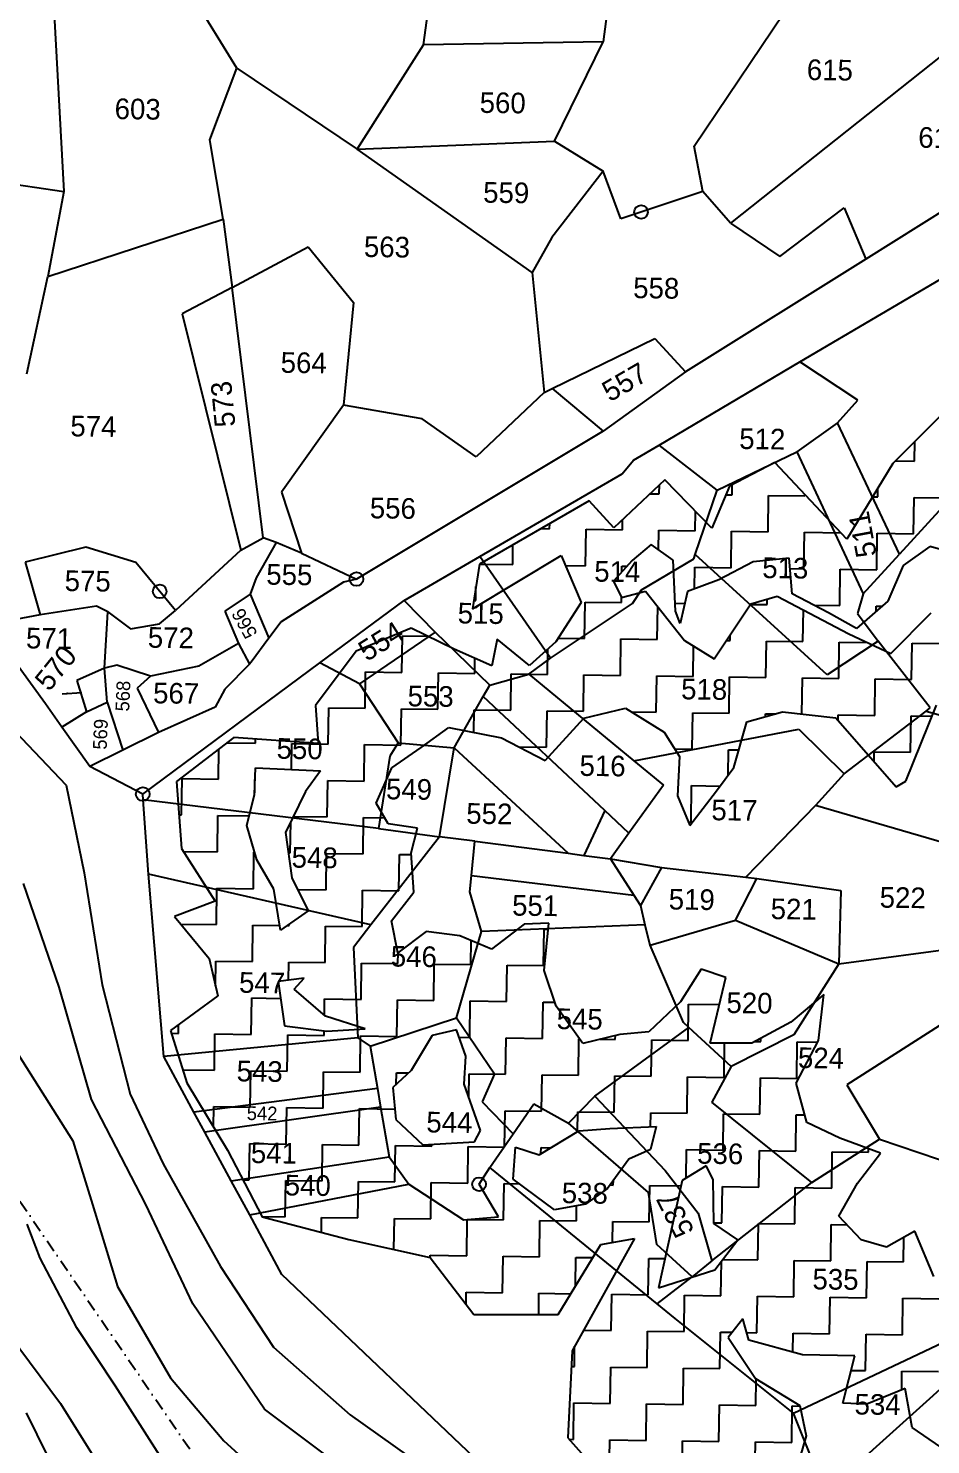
# Model space of a CAD drawing. Header units: metres. Extents: x 303639 to 307187, y 1938623 to 1940837.
# Drawn here: x 304904 to 305284, y 1938929 to 1939524 of the extents above; entities that cross this region are included whole.
import ezdxf

# ---------------------------------------------------------------- set-up
doc = ezdxf.new("R2010")
doc.units = ezdxf.units.M
doc.linetypes.add('DASHDOT', pattern=[1, 0.5, -0.25, 0, -0.25])
for name, color, linetype in [('LINE_WATER', 4, 'Continuous'), ('OFF', 1, 'Continuous'), ('POLY_HATCH', 12, 'Continuous'), ('POLY_PARCEL', 6, 'Continuous'), ('POLY_ROAD', 30, 'Continuous'), ('POLY_WATER', 4, 'Continuous'), ('TEXT_PARCEL', 7, 'Continuous'), ('V_BOUND_STREAM_LINE', 7, 'DASHDOT')]:
    doc.layers.add(name, color=color, linetype=linetype)
doc.styles.add('TEXT_MAP', font='')
doc.styles.get('TEXT_MAP').set_extended_font_data('Kruti Dev 050')
doc.dimstyles.get("Standard").update_dxf_attribs({"dimtxt": 0.18, "dimasz": 0.18, "dimexe": 0.18, "dimexo": 0.0625, "dimgap": 0.09, "dimtad": 0, "dimtih": 1, "dimtoh": 1, "dimdec": 4, "dimzin": 0, "dimdsep": 46, "dimtxsty": 'Standard', "dimcen": 0.09, "dimadec": 0, "dimazin": 0, "dimtfac": 1, "dimtdec": 4, "dimtofl": 0, "dimtmove": 0, "dimatfit": 3, "dimfxl": 1, "dimtolj": 1, "dimtzin": 0, "dimarcsym": 0})

msp = doc.modelspace()

# ---------------------------------------------------------------- linework, layer by layer
for centre in [(305161.96, 1939446.5), (304959.69, 1939287.09), (305042.34, 1939292.27), (304952.57, 1939201.92), (305093.91, 1939037.96)]:
    msp.add_circle(centre, 2.87)
at = {"layer": 'LINE_WATER'}
for p, q in [((304880.25, 1939247.7), (304920.4, 1939205.66)), ((304920.4, 1939205.66), (304927.88, 1939168.79)), ((304927.88, 1939168.79), (304935.48, 1939121.72)), ((304917.45, 1939120.78), (304902.47, 1939164.3)), ((304931.08, 1939073.62), (304917.45, 1939120.78)), ((304935.48, 1939121.72), (304947.28, 1939075.89)), ((304898.64, 1939094.99), (304923.14, 1939056.24)), ((304947.28, 1939075.89), (304961.15, 1939046.52)), ((304953.91, 1939029.47), (304931.08, 1939073.62)), ((304923.14, 1939056.24), (304931.46, 1939029.44)), ((304961.15, 1939046.52), (304985.31, 1939003.4)), ((304931.46, 1939029.44), (304941.99, 1938995.04)), ((304973.63, 1938987.72), (304953.91, 1939029.47)), ((304909.46, 1939006.96), (304903.99, 1939021.14)), ((304924.92, 1938977.67), (304909.46, 1939006.96)), ((304985.31, 1939003.4), (305007.5, 1938969.47)), ((304941.99, 1938995.04), (304964.27, 1938956.64)), ((305003.8, 1938943.47), (304973.63, 1938987.72)), ((304896.46, 1938974.89), (304917.94, 1938945.82)), ((304941.09, 1938953.14), (304924.92, 1938977.67)), ((305007.5, 1938969.47), (305039.73, 1938941.15)), ((304964.27, 1938956.64), (304986.63, 1938930.12)), ((304959.59, 1938924.13), (304941.09, 1938953.14)), ((304917.94, 1938945.82), (304941.28, 1938908.57)), ((304920.38, 1938908), (304903.67, 1938941.95)), ((305046.71, 1938911.34), (305003.8, 1938943.47)), ((305039.73, 1938941.15), (305100.04, 1938898.31)), ((304986.63, 1938930.12), (305018.38, 1938901.56))]:
    msp.add_line(p, q, dxfattribs=at)
at = {"layer": 'OFF'}
msp.add_line((304952.57, 1939201.92), (304930.29, 1939213.48), dxfattribs=at)
at = {"layer": 'POLY_HATCH'}
for p, q in [((305291.84, 1939364.94), (305267.79, 1939340.85)), ((305218.15, 1939341.18), (305199.08, 1939331.34)), ((305248.41, 1939308.99), (305218.15, 1939341.18)), ((305267.79, 1939340.85), (305248.41, 1939308.99)), ((305171.91, 1939333.93), (305150.49, 1939313.84)), ((305191.66, 1939313.64), (305171.91, 1939333.93)), ((305199.08, 1939331.34), (305191.66, 1939313.64)), ((305140.17, 1939325.19), (305094.02, 1939298.47)), ((305150.49, 1939313.84), (305140.17, 1939325.19)), ((305091.18, 1939279.78), (305128.45, 1939302.21)), ((305128.45, 1939302.21), (305136.81, 1939282.45)), ((305166.17, 1939306.72), (305158.29, 1939300.04)), ((305175.52, 1939300.14), (305166.17, 1939306.72)), ((305283.27, 1939305.92), (305272.06, 1939297.96)), ((305293.01, 1939303.3), (305283.27, 1939305.92)), ((305094.02, 1939298.47), (305091.18, 1939279.78)), ((305158.29, 1939300.04), (305150.39, 1939291.38)), ((305176.38, 1939278.78), (305175.52, 1939300.14)), ((305209.14, 1939299.5), (305194.62, 1939291.93)), ((305224.24, 1939301.11), (305209.14, 1939299.5)), ((305225.52, 1939286.04), (305224.24, 1939301.11)), ((305272.06, 1939297.96), (305265.73, 1939282.99)), ((305150.39, 1939291.38), (305153.77, 1939284.55)), ((305194.62, 1939291.93), (305181.47, 1939286.98)), ((305153.77, 1939284.55), (305163.91, 1939287.23)), ((305163.91, 1939287.23), (305180.19, 1939266.48)), ((305181.47, 1939286.98), (305178.47, 1939273.62)), ((305208.06, 1939281.81), (305219.21, 1939285.13)), ((305219.21, 1939285.13), (305249.3, 1939269.32)), ((305240.81, 1939278.05), (305225.52, 1939286.04)), ((305136.81, 1939282.45), (305126.1, 1939265.89)), ((305178.47, 1939273.62), (305176.38, 1939278.78)), ((305192.67, 1939258.69), (305208.06, 1939281.81)), ((305252.48, 1939271.43), (305240.81, 1939278.05)), ((305265.73, 1939282.99), (305252.48, 1939271.43)), ((305266.91, 1939260.97), (305283.88, 1939278.11)), ((305065.33, 1939271.69), (305042.21, 1939261.92)), ((305083.41, 1939262.81), (305065.33, 1939271.69)), ((305101.48, 1939266.97), (305099.3, 1939255.8)), ((305115.12, 1939255.94), (305101.48, 1939266.97)), ((305126.1, 1939265.89), (305115.12, 1939255.94)), ((305180.19, 1939266.48), (305192.67, 1939258.69)), ((305249.3, 1939269.32), (305266.91, 1939260.97)), ((305042.21, 1939261.92), (305025.17, 1939239.2)), ((305099.3, 1939255.8), (305083.41, 1939262.81)), ((305025.17, 1939239.2), (305026.23, 1939223.21)), ((305137.89, 1939233.81), (305155.42, 1939237.96)), ((305155.42, 1939237.96), (305171.63, 1939227.94)), ((305206.39, 1939232.22), (305221.41, 1939236.41)), ((305221.41, 1939236.41), (305243.89, 1939233.96)), ((305273.31, 1939207.31), (305286.08, 1939239.28)), ((305121.67, 1939216.07), (305137.89, 1939233.81)), ((305200.97, 1939213.09), (305206.39, 1939232.22)), ((305243.89, 1939233.96), (305269.13, 1939204.98)), ((304990.79, 1939225.73), (304966.81, 1939207.15)), ((305026.23, 1939223.21), (304990.79, 1939225.73)), ((305069.57, 1939221.45), (305081.13, 1939229.95)), ((305081.13, 1939229.95), (305103.32, 1939225.5)), ((305103.32, 1939225.5), (305121.67, 1939216.07)), ((305171.63, 1939227.94), (305178.15, 1939217.67)), ((305057.25, 1939212.95), (305069.57, 1939221.45)), ((304999.59, 1939201.8), (304999.91, 1939212.88)), ((304999.91, 1939212.88), (305027.22, 1939211.67)), ((305050.63, 1939198.1), (305057.25, 1939212.95)), ((305178.15, 1939217.67), (305177.29, 1939201.23)), ((305193.67, 1939203.27), (305200.97, 1939213.09)), ((304966.81, 1939207.15), (304968.81, 1939179.03)), ((305027.22, 1939211.67), (305020.97, 1939202.99)), ((305269.13, 1939204.98), (305273.31, 1939207.31)), ((304996.26, 1939188.77), (304999.59, 1939201.8)), ((305020.97, 1939202.99), (305012.62, 1939185.73)), ((305177.29, 1939201.23), (305182.53, 1939188.73)), ((305182.53, 1939188.73), (305193.67, 1939203.27)), ((305055.67, 1939189.36), (305050.63, 1939198.1)), ((305000.53, 1939174.32), (304996.26, 1939188.77)), ((305068.09, 1939187.56), (305055.67, 1939189.36)), ((305012.62, 1939185.73), (305015.17, 1939166.67)), ((305065.3, 1939177.17), (305068.09, 1939187.56)), ((304968.81, 1939179.03), (304983.03, 1939156.98)), ((305066.46, 1939160.71), (305065.3, 1939177.17)), ((305007.65, 1939161.97), (305000.53, 1939174.32)), ((305015.17, 1939166.67), (305022.1, 1939152.84)), ((305010.39, 1939144.73), (305007.65, 1939161.97)), ((305057.11, 1939148.66), (305066.46, 1939160.71)), ((304983.03, 1939156.98), (304965.84, 1939150.42)), ((305022.1, 1939152.84), (305010.39, 1939144.73)), ((304965.84, 1939150.42), (304980.48, 1939132.77)), ((305059.82, 1939135.18), (305057.11, 1939148.66)), ((305112.79, 1939147.25), (305099.19, 1939136.77)), ((305123.24, 1939147.73), (305112.79, 1939147.25)), ((305121.32, 1939127.79), (305123.24, 1939147.73)), ((305071.63, 1939144.18), (305059.82, 1939135.18)), ((305085.82, 1939142.35), (305071.63, 1939144.18)), ((305099.19, 1939136.77), (305085.82, 1939142.35)), ((304980.48, 1939132.77), (304984.13, 1939117.12)), ((305020.36, 1939124.62), (305009.41, 1939123.12)), ((305009.41, 1939123.12), (305012.13, 1939104.55)), ((305016.16, 1939119.88), (305020.36, 1939124.62)), ((305126.27, 1939112.78), (305121.32, 1939127.79)), ((305187.22, 1939128.38), (305178.6, 1939114.56)), ((305197.6, 1939124.85), (305187.22, 1939128.38)), ((305191.06, 1939097.19), (305197.6, 1939124.85)), ((304984.13, 1939117.12), (304964.25, 1939102.52)), ((305029.42, 1939108.61), (305016.16, 1939119.88)), ((305238.75, 1939117.74), (305224.88, 1939106.01)), ((305236.59, 1939098.31), (305238.75, 1939117.74)), ((305137.49, 1939097.18), (305126.27, 1939112.78)), ((305178.6, 1939114.56), (305165.22, 1939102.07)), ((305046.07, 1939103.25), (305029.42, 1939108.61)), ((305224.88, 1939106.01), (305208.54, 1939097.32)), ((304964.25, 1939102.52), (304971.11, 1939080.57)), ((305012.13, 1939104.55), (305029.99, 1939102.31)), ((305029.99, 1939102.31), (305046.07, 1939103.25)), ((305074.22, 1939100.52), (305065.4, 1939085.75)), ((305084.35, 1939102.86), (305074.22, 1939100.52)), ((305088.34, 1939091.72), (305084.35, 1939102.86)), ((305153.01, 1939100.85), (305137.49, 1939097.18)), ((305165.22, 1939102.07), (305153.01, 1939100.85)), ((305208.54, 1939097.32), (305191.06, 1939097.19)), ((305227.16, 1939080.48), (305236.59, 1939098.31)), ((305087.68, 1939079.98), (305088.34, 1939091.72)), ((305065.4, 1939085.75), (305057.68, 1939078.58)), ((304971.11, 1939080.57), (304988.19, 1939052.24)), ((305057.68, 1939078.58), (305058.98, 1939065.15)), ((305094.53, 1939060.52), (305087.68, 1939079.98)), ((305231.58, 1939063.97), (305227.16, 1939080.48)), ((305058.98, 1939065.15), (305070.26, 1939054.57)), ((305245.45, 1939057.37), (305231.58, 1939063.97)), ((305091.98, 1939055.76), (305094.53, 1939060.52)), ((305119.09, 1939050.37), (305135.8, 1939060.4)), ((305135.8, 1939060.4), (305148.9, 1939061.37)), ((305148.9, 1939061.37), (305168.29, 1939062.26)), ((305168.29, 1939062.26), (305166, 1939052.53)), ((304988.19, 1939052.24), (305002.69, 1939024.31)), ((305070.26, 1939054.57), (305091.98, 1939055.76)), ((305108.18, 1939040.1), (305109.2, 1939053.49)), ((305109.2, 1939053.49), (305119.09, 1939050.37)), ((305166, 1939052.53), (305156.83, 1939048.52)), ((305262.59, 1939050.98), (305245.45, 1939057.37)), ((305156.83, 1939048.52), (305147.88, 1939036.24)), ((305189.27, 1939045.75), (305179.25, 1939039.6)), ((305192.34, 1939039.91), (305189.27, 1939045.75)), ((305252.98, 1939038.43), (305262.59, 1939050.98)), ((305117.53, 1939033.18), (305108.18, 1939040.1)), ((305192.58, 1939021.54), (305192.34, 1939039.91)), ((305147.88, 1939036.24), (305138.68, 1939029.58)), ((305179.25, 1939039.6), (305169.34, 1938994.4)), ((305245.12, 1939024.6), (305252.98, 1939038.43)), ((305125.56, 1939027.28), (305117.53, 1939033.18)), ((305138.68, 1939029.58), (305125.56, 1939027.28)), ((305002.69, 1939024.31), (305039.14, 1939014.81)), ((305254.41, 1939014.55), (305245.12, 1939024.6)), ((305202.59, 1939014.62), (305192.58, 1939021.54)), ((305277.09, 1939018.25), (305265.05, 1939011.51)), ((305285, 1938999.18), (305277.09, 1939018.25)), ((305039.14, 1939014.81), (305073.41, 1939007.17)), ((305127.13, 1938983.28), (305145, 1939012.6)), ((305159.2, 1939015.16), (305132.98, 1938967.96)), ((305145, 1939012.6), (305159.2, 1939015.16)), ((305192.97, 1939002.01), (305202.59, 1939014.62)), ((305265.05, 1939011.51), (305254.41, 1939014.55)), ((305073.41, 1939007.17), (305091.65, 1938983.23)), ((305169.34, 1938994.4), (305192.97, 1939002.01)), ((305091.65, 1938983.23), (305127.13, 1938983.28)), ((305204.68, 1938981.44), (305198.61, 1938973.58)), ((305207.21, 1938972.47), (305204.68, 1938981.44)), ((305198.61, 1938973.58), (305198.61, 1938973.58)), ((305198.61, 1938973.58), (305210.13, 1938956.38)), ((305229.82, 1938966.36), (305207.21, 1938972.47)), ((305132.98, 1938967.96), (305131.19, 1938931.45)), ((305251.84, 1938965.89), (305229.82, 1938966.36)), ((305246.76, 1938945.94), (305251.84, 1938965.89)), ((305210.13, 1938956.38), (305228.69, 1938945.03)), ((305273.02, 1938952.19), (305256.86, 1938945.63)), ((305275.94, 1938935.77), (305273.02, 1938952.19)), ((305228.69, 1938945.03), (305231.33, 1938932.25)), ((305256.86, 1938945.63), (305246.76, 1938945.94)), ((305292.84, 1938924.11), (305275.94, 1938935.77)), ((305131.19, 1938931.45), (305150.56, 1938909.69)), ((305231.33, 1938932.25), (305225.58, 1938912.31))]:
    msp.add_line(p, q, dxfattribs=at)
at = {"layer": 'POLY_HATCH', "linetype": 'Continuous'}
for p, q in [((305276.94, 1939341.87), (305277.05, 1939350.13)), ((305268.91, 1939341.98), (305276.94, 1939341.87)), ((305169.65, 1939328.06), (305169.7, 1939331.86)), ((305200.24, 1939327.64), (305200.3, 1939331.97)), ((305165.71, 1939328.12), (305169.65, 1939328.06)), ((305197.54, 1939327.67), (305200.24, 1939327.64)), ((305215.33, 1939312.13), (305215.54, 1939327.42)), ((305215.54, 1939327.42), (305230.84, 1939327.21)), ((305230.84, 1939327.21), (305230.84, 1939327.68)), ((305259.25, 1939326.81), (305261.43, 1939326.78)), ((305261.43, 1939326.78), (305261.48, 1939330.48)), ((305276.51, 1939311.27), (305276.72, 1939326.57)), ((305276.72, 1939326.57), (305292.02, 1939326.36)), ((305184.73, 1939312.55), (305184.85, 1939320.64)), ((305119.9, 1939313.45), (305123.55, 1939313.4)), ((305123.55, 1939313.4), (305123.58, 1939315.58)), ((305154.14, 1939312.98), (305154.2, 1939317.32)), ((305138.63, 1939297.89), (305138.84, 1939313.19)), ((305138.84, 1939313.19), (305154.14, 1939312.98)), ((305169.32, 1939304.5), (305169.44, 1939312.76)), ((305169.44, 1939312.76), (305184.73, 1939312.55)), ((305199.82, 1939297.04), (305200.03, 1939312.34)), ((305200.03, 1939312.34), (305215.33, 1939312.13)), ((305230.41, 1939296.62), (305230.62, 1939311.91)), ((305230.62, 1939311.91), (305245.86, 1939311.7)), ((305261, 1939296.19), (305261.22, 1939311.49)), ((305261.22, 1939311.49), (305276.51, 1939311.27)), ((305108.04, 1939298.32), (305108.15, 1939306.65)), ((305094.09, 1939298.51), (305108.04, 1939298.32)), ((305130.23, 1939298.01), (305138.63, 1939297.89)), ((305153.89, 1939295.22), (305153.93, 1939297.68)), ((305153.93, 1939297.68), (305156.11, 1939297.65)), ((305184.39, 1939288.08), (305184.52, 1939297.26)), ((305184.52, 1939297.26), (305199.82, 1939297.04)), ((305224.61, 1939296.7), (305230.41, 1939296.62)), ((305245.49, 1939281.11), (305245.71, 1939296.4)), ((305245.71, 1939296.4), (305261, 1939296.19)), ((305092.53, 1939283.24), (305092.61, 1939289.2)), ((305153.71, 1939282.38), (305153.74, 1939284.61)), ((305214.9, 1939281.53), (305214.93, 1939283.86)), ((305091.71, 1939283.25), (305092.53, 1939283.24)), ((305138.2, 1939267.3), (305138.42, 1939282.6)), ((305138.42, 1939282.6), (305153.71, 1939282.38)), ((305168.8, 1939266.88), (305168.99, 1939280.75)), ((305176.25, 1939282.07), (305180.35, 1939282.01)), ((305207.94, 1939281.63), (305214.9, 1939281.53)), ((305229.98, 1939266.02), (305230.17, 1939279.37)), ((305234.66, 1939281.26), (305245.49, 1939281.11)), ((305260.76, 1939278.66), (305260.79, 1939280.89)), ((305260.79, 1939280.89), (305263.28, 1939280.86)), ((305061.51, 1939253.07), (305061.72, 1939268.37)), ((305061.72, 1939268.37), (305072.41, 1939268.22)), ((305127.12, 1939267.46), (305138.2, 1939267.3)), ((305153.29, 1939251.79), (305153.5, 1939267.09)), ((305153.5, 1939267.09), (305168.8, 1939266.88)), ((305197.85, 1939266.47), (305199.39, 1939266.45)), ((305199.39, 1939266.45), (305199.42, 1939268.84)), ((305214.47, 1939250.94), (305214.69, 1939266.24)), ((305214.69, 1939266.24), (305229.98, 1939266.02)), ((305245.07, 1939250.51), (305245.28, 1939265.81)), ((305245.28, 1939265.81), (305257.05, 1939265.65)), ((305122.69, 1939252.22), (305122.84, 1939262.94)), ((305183.88, 1939251.37), (305184.06, 1939264.07)), ((305275.66, 1939250.09), (305275.87, 1939265.38)), ((305275.87, 1939265.38), (305291.17, 1939265.17)), ((305092.1, 1939252.64), (305092.19, 1939258.94)), ((305046, 1939237.99), (305046.21, 1939253.28)), ((305046.21, 1939253.28), (305061.51, 1939253.07)), ((305076.59, 1939237.56), (305076.81, 1939252.86)), ((305076.81, 1939252.86), (305092.1, 1939252.64)), ((305107.19, 1939237.13), (305107.4, 1939252.43)), ((305107.4, 1939252.43), (305122.69, 1939252.22)), ((305137.78, 1939236.71), (305137.99, 1939252.01)), ((305137.99, 1939252.01), (305153.29, 1939251.79)), ((305168.37, 1939236.28), (305168.58, 1939251.58)), ((305168.58, 1939251.58), (305183.88, 1939251.37)), ((305198.96, 1939235.86), (305199.18, 1939251.15)), ((305199.18, 1939251.15), (305214.47, 1939250.94)), ((305229.56, 1939235.52), (305229.77, 1939250.73)), ((305229.77, 1939250.73), (305245.07, 1939250.51)), ((305260.15, 1939235), (305260.36, 1939250.3)), ((305260.36, 1939250.3), (305275.66, 1939250.09)), ((305030.49, 1939222.9), (305030.7, 1939238.2)), ((305030.7, 1939238.2), (305046, 1939237.99)), ((305061.08, 1939222.48), (305061.3, 1939237.77)), ((305061.3, 1939237.77), (305076.59, 1939237.56)), ((305091.76, 1939227.82), (305091.89, 1939237.35)), ((305091.89, 1939237.35), (305107.19, 1939237.13)), ((305122.27, 1939221.63), (305122.48, 1939236.92)), ((305122.48, 1939236.92), (305137.78, 1939236.71)), ((305157.9, 1939236.43), (305168.37, 1939236.28)), ((305183.45, 1939220.77), (305183.67, 1939236.07)), ((305183.67, 1939236.07), (305198.96, 1939235.86)), ((305214.24, 1939234.41), (305214.26, 1939235.64)), ((305214.26, 1939235.64), (305218.45, 1939235.58)), ((305244.82, 1939232.89), (305244.85, 1939235.22)), ((305244.85, 1939235.22), (305260.15, 1939235)), ((305275.23, 1939219.49), (305275.45, 1939234.79)), ((305275.45, 1939234.79), (305284.24, 1939234.67)), ((304999.9, 1939223.33), (304999.92, 1939225.08)), ((304984.39, 1939208.25), (304984.56, 1939220.9)), ((304987.91, 1939223.5), (304999.9, 1939223.33)), ((305015.04, 1939212.21), (305015.19, 1939223.12)), ((305015.19, 1939223.12), (305030.49, 1939222.9)), ((305045.57, 1939207.39), (305045.79, 1939222.69)), ((305045.79, 1939222.69), (305061.08, 1939222.48)), ((305110.54, 1939221.79), (305122.27, 1939221.63)), ((305176.12, 1939220.88), (305183.45, 1939220.77)), ((305198.6, 1939209.9), (305198.75, 1939220.56)), ((305198.75, 1939220.56), (305203.07, 1939220.5)), ((305259.88, 1939215.6), (305259.94, 1939219.71)), ((305259.94, 1939219.71), (305275.23, 1939219.49)), ((304968.88, 1939193.16), (304969.09, 1939208.46)), ((304969.09, 1939208.46), (304984.39, 1939208.25)), ((304999.61, 1939202.42), (304999.68, 1939208.03)), ((304999.68, 1939208.03), (304999.77, 1939208.03)), ((305030.06, 1939192.31), (305030.28, 1939207.61)), ((305030.28, 1939207.61), (305045.57, 1939207.39)), ((305183.03, 1939190.18), (305183.24, 1939205.48)), ((305183.24, 1939205.48), (305195.19, 1939205.31)), ((304967.8, 1939193.18), (304968.88, 1939193.16)), ((304983.96, 1939177.65), (304984.17, 1939192.95)), ((304984.17, 1939192.95), (304997.28, 1939192.77)), ((305014.55, 1939177.23), (305014.73, 1939190.11)), ((305015.9, 1939192.51), (305030.06, 1939192.31)), ((305045.15, 1939176.8), (305045.36, 1939192.1)), ((305045.36, 1939192.1), (305054.16, 1939191.97)), ((305181.91, 1939190.2), (305183.03, 1939190.18)), ((304969.56, 1939177.85), (304983.96, 1939177.65)), ((304999.04, 1939162.14), (304999.26, 1939177.44)), ((304999.26, 1939177.44), (304999.61, 1939177.44)), ((305013.75, 1939177.24), (305014.55, 1939177.23)), ((305029.64, 1939161.72), (305029.85, 1939177.01)), ((305029.85, 1939177.01), (305045.15, 1939176.8)), ((305060.23, 1939161.29), (305060.44, 1939176.59)), ((305060.44, 1939176.59), (305065.35, 1939176.52)), ((304983.54, 1939147.06), (304983.75, 1939162.36)), ((304983.75, 1939162.36), (304999.04, 1939162.14)), ((305017.56, 1939161.89), (305029.64, 1939161.72)), ((305044.72, 1939146.21), (305044.93, 1939161.5)), ((305044.93, 1939161.5), (305060.23, 1939161.29)), ((304968.45, 1939147.27), (304983.54, 1939147.06)), ((304998.62, 1939131.55), (304998.83, 1939146.85)), ((304998.83, 1939146.85), (305010.08, 1939146.69)), ((305014.13, 1939146.63), (305014.14, 1939147.32)), ((305013.16, 1939146.65), (305014.13, 1939146.63)), ((305029.21, 1939131.12), (305029.42, 1939146.42)), ((305029.42, 1939146.42), (305044.72, 1939146.21)), ((305120.99, 1939129.85), (305121.2, 1939145.14)), ((305121.2, 1939145.14), (305122.98, 1939145.12)), ((305059.8, 1939130.7), (305059.87, 1939135.22)), ((305090.4, 1939130.27), (305090.54, 1939140.38)), ((304983.17, 1939121.2), (304983.32, 1939131.76)), ((304983.32, 1939131.76), (304998.62, 1939131.55)), ((305013.81, 1939123.72), (305013.92, 1939131.34)), ((305013.92, 1939131.34), (305029.21, 1939131.12)), ((305044.29, 1939115.62), (305044.51, 1939130.91)), ((305044.51, 1939130.91), (305059.8, 1939130.7)), ((305074.89, 1939115.19), (305075.1, 1939130.49)), ((305075.1, 1939130.49), (305090.4, 1939130.27)), ((305105.48, 1939114.76), (305105.69, 1939130.06)), ((305105.69, 1939130.06), (305120.99, 1939129.85)), ((305197.41, 1939124.01), (305197.42, 1939124.91)), ((304998.19, 1939100.96), (304998.41, 1939116.25)), ((304998.41, 1939116.25), (305010.44, 1939116.09)), ((305028.9, 1939109.05), (305029, 1939115.83)), ((305029, 1939115.83), (305044.29, 1939115.62)), ((305059.38, 1939100.11), (305059.59, 1939115.4)), ((305059.59, 1939115.4), (305074.89, 1939115.19)), ((305089.97, 1939099.68), (305090.18, 1939114.98)), ((305090.18, 1939114.98), (305105.48, 1939114.76)), ((305120.56, 1939099.25), (305120.78, 1939114.55)), ((305120.78, 1939114.55), (305125.71, 1939114.48)), ((305181.75, 1939098.4), (305181.96, 1939113.7)), ((305181.96, 1939113.7), (305194.92, 1939113.52)), ((304964.59, 1939101.43), (304967.6, 1939101.38)), ((304967.6, 1939101.38), (304967.65, 1939105.02)), ((304982.68, 1939085.87), (304982.9, 1939101.17)), ((304982.9, 1939101.17), (304998.19, 1939100.96)), ((305013.28, 1939085.45), (305013.49, 1939100.74)), ((305013.49, 1939100.74), (305028.79, 1939100.53)), ((305028.79, 1939100.53), (305028.81, 1939102.46)), ((305043.87, 1939085.02), (305044.08, 1939100.32)), ((305044.08, 1939100.32), (305059.38, 1939100.11)), ((305085.47, 1939099.74), (305089.97, 1939099.68)), ((305105.05, 1939084.17), (305105.27, 1939099.47)), ((305105.27, 1939099.47), (305120.56, 1939099.25)), ((305151.16, 1939098.83), (305151.18, 1939100.42)), ((305212.34, 1939097.98), (305212.36, 1939099.35)), ((305135.65, 1939083.74), (305135.86, 1939099.04)), ((305135.86, 1939099.04), (305136.16, 1939099.04)), ((305144.83, 1939098.92), (305151.16, 1939098.83)), ((305166.24, 1939083.32), (305166.45, 1939098.61)), ((305166.45, 1939098.61), (305181.75, 1939098.4)), ((305196.83, 1939082.89), (305197.03, 1939097.23)), ((305209.84, 1939098.01), (305212.34, 1939097.98)), ((305227.43, 1939082.47), (305227.64, 1939097.76)), ((305227.64, 1939097.76), (305236.24, 1939097.64)), ((304969.4, 1939086.06), (304982.68, 1939085.87)), ((304997.77, 1939070.37), (304997.98, 1939085.66)), ((304997.98, 1939085.66), (305013.28, 1939085.45)), ((305028.36, 1939069.94), (305028.57, 1939085.24)), ((305028.57, 1939085.24), (305043.87, 1939085.02)), ((305059.1, 1939079.9), (305059.17, 1939084.81)), ((305059.17, 1939084.81), (305064.31, 1939084.74)), ((305089.62, 1939074.46), (305089.76, 1939084.38)), ((305089.76, 1939084.38), (305105.05, 1939084.17)), ((305120.14, 1939068.66), (305120.35, 1939083.96)), ((305120.35, 1939083.96), (305135.65, 1939083.74)), ((305150.73, 1939068.23), (305150.94, 1939083.53)), ((305150.94, 1939083.53), (305166.24, 1939083.32)), ((305181.32, 1939067.81), (305181.54, 1939083.1)), ((305181.54, 1939083.1), (305196.83, 1939082.89)), ((305211.92, 1939067.38), (305212.13, 1939082.68)), ((305212.13, 1939082.68), (305227.43, 1939082.47)), ((304982.35, 1939061.93), (304982.47, 1939070.58)), ((304982.47, 1939070.58), (304997.77, 1939070.37)), ((305012.85, 1939054.86), (305013.06, 1939070.15)), ((305013.06, 1939070.15), (305028.36, 1939069.94)), ((305043.44, 1939054.43), (305043.66, 1939069.73)), ((305043.66, 1939069.73), (305058.56, 1939069.52)), ((305104.63, 1939053.58), (305104.84, 1939068.87)), ((305104.84, 1939068.87), (305120.14, 1939068.66)), ((305135.32, 1939060.11), (305135.43, 1939068.45)), ((305135.43, 1939068.45), (305150.73, 1939068.23)), ((305165.95, 1939062.16), (305166.03, 1939068.02)), ((305166.03, 1939068.02), (305181.32, 1939067.81)), ((305196.41, 1939052.3), (305196.62, 1939067.6)), ((305196.62, 1939067.6), (305211.92, 1939067.38)), ((305227, 1939051.87), (305227.21, 1939067.17)), ((305227.21, 1939067.17), (305230.74, 1939067.12)), ((304997.34, 1939039.77), (304997.55, 1939055.07)), ((304997.55, 1939055.07), (305012.85, 1939054.86)), ((305027.93, 1939039.35), (305028.15, 1939054.64)), ((305028.15, 1939054.64), (305043.44, 1939054.43)), ((305058.53, 1939038.92), (305058.74, 1939054.22)), ((305058.74, 1939054.22), (305074.04, 1939054)), ((305074.04, 1939054), (305074.05, 1939054.78)), ((305089.12, 1939038.49), (305089.33, 1939053.79)), ((305089.33, 1939053.79), (305104.63, 1939053.58)), ((305119.89, 1939050.85), (305119.93, 1939053.36)), ((305119.93, 1939053.36), (305123.98, 1939053.31)), ((305180.95, 1939040.64), (305181.11, 1939052.51)), ((305181.11, 1939052.51), (305196.41, 1939052.3)), ((305211.49, 1939036.79), (305211.7, 1939052.09)), ((305211.7, 1939052.09), (305227, 1939051.87)), ((305242.08, 1939036.36), (305242.3, 1939051.66)), ((305242.3, 1939051.66), (305257.59, 1939051.45)), ((305257.59, 1939051.45), (305257.61, 1939052.83)), ((304994.64, 1939039.81), (304997.34, 1939039.77)), ((305012.42, 1939024.26), (305012.64, 1939039.56)), ((305012.64, 1939039.56), (305027.93, 1939039.35)), ((305043.02, 1939023.84), (305043.23, 1939039.13)), ((305043.23, 1939039.13), (305058.53, 1939038.92)), ((305073.61, 1939023.41), (305073.82, 1939038.71)), ((305073.82, 1939038.71), (305089.12, 1939038.49)), ((305104.2, 1939022.98), (305104.42, 1939038.28)), ((305104.42, 1939038.28), (305110.76, 1939038.19)), ((305148.92, 1939037.66), (305150.3, 1939037.64)), ((305150.3, 1939037.64), (305150.33, 1939039.6)), ((305165.39, 1939022.13), (305165.6, 1939037.43)), ((305165.6, 1939037.43), (305178.73, 1939037.25)), ((305195.98, 1939021.71), (305196.19, 1939037)), ((305196.19, 1939037), (305211.49, 1939036.79)), ((305226.57, 1939021.28), (305226.79, 1939036.58)), ((305226.79, 1939036.58), (305242.08, 1939036.36)), ((305134.8, 1939022.56), (305134.88, 1939028.92)), ((305002.64, 1939024.4), (305012.42, 1939024.26)), ((305027.63, 1939017.81), (305027.72, 1939024.05)), ((305027.72, 1939024.05), (305043.02, 1939023.84)), ((305058.13, 1939010.58), (305058.31, 1939023.62)), ((305058.31, 1939023.62), (305073.61, 1939023.41)), ((305088.69, 1939007.9), (305088.91, 1939023.2)), ((305088.91, 1939023.2), (305104.2, 1939022.98)), ((305119.29, 1939007.47), (305119.5, 1939022.77)), ((305119.5, 1939022.77), (305134.8, 1939022.56)), ((305149.97, 1939013.49), (305150.09, 1939022.35)), ((305150.09, 1939022.35), (305165.39, 1939022.13)), ((305192.58, 1939021.75), (305195.98, 1939021.71)), ((305211.06, 1939006.2), (305211.28, 1939021.49)), ((305211.28, 1939021.49), (305226.57, 1939021.28)), ((305241.66, 1939005.77), (305241.87, 1939021.07)), ((305241.87, 1939021.07), (305248.47, 1939020.97)), ((305272.25, 1939005.34), (305272.39, 1939015.62)), ((305073.38, 1939007.18), (305073.4, 1939008.11)), ((305073.4, 1939008.11), (305088.69, 1939007.9)), ((305103.78, 1938992.39), (305103.99, 1939007.69)), ((305103.99, 1939007.69), (305119.29, 1939007.47)), ((305134.41, 1938995.23), (305134.58, 1939007.26)), ((305134.58, 1939007.26), (305141.69, 1939007.16)), ((305164.96, 1938991.54), (305165.18, 1939006.84)), ((305165.18, 1939006.84), (305172.05, 1939006.74)), ((305195.56, 1938991.11), (305195.76, 1939005.66)), ((305196.32, 1939006.4), (305211.06, 1939006.2)), ((305226.15, 1938990.69), (305226.36, 1939005.98)), ((305226.36, 1939005.98), (305241.66, 1939005.77)), ((305256.74, 1938990.26), (305256.95, 1939005.56)), ((305256.95, 1939005.56), (305272.25, 1939005.34)), ((305088.41, 1938987.48), (305088.48, 1938992.6)), ((305088.48, 1938992.6), (305103.78, 1938992.39)), ((305118.95, 1938983.27), (305119.07, 1938992.18)), ((305119.07, 1938992.18), (305132.44, 1938991.99)), ((305149.45, 1938976.46), (305149.67, 1938991.75)), ((305149.67, 1938991.75), (305164.96, 1938991.54)), ((305180.05, 1938976.03), (305180.26, 1938991.33)), ((305180.26, 1938991.33), (305195.56, 1938991.11)), ((305210.64, 1938975.6), (305210.85, 1938990.9)), ((305210.85, 1938990.9), (305226.15, 1938990.69)), ((305241.23, 1938975.18), (305241.44, 1938990.47)), ((305241.44, 1938990.47), (305256.74, 1938990.26)), ((305271.82, 1938974.75), (305272.04, 1938990.05)), ((305272.04, 1938990.05), (305287.04, 1938989.84)), ((305137.79, 1938976.62), (305149.45, 1938976.46)), ((305164.54, 1938960.95), (305164.75, 1938976.24)), ((305164.75, 1938976.24), (305180.05, 1938976.03)), ((305195.13, 1938960.52), (305195.34, 1938975.82)), ((305195.34, 1938975.82), (305200.28, 1938975.75)), ((305206.31, 1938975.66), (305210.64, 1938975.6)), ((305225.82, 1938967.44), (305225.93, 1938975.39)), ((305225.93, 1938975.39), (305241.23, 1938975.18)), ((305256.31, 1938959.67), (305256.53, 1938974.96)), ((305256.53, 1938974.96), (305271.82, 1938974.75)), ((305133.94, 1938961.37), (305134.06, 1938969.9)), ((305132.66, 1938961.39), (305133.94, 1938961.37)), ((305149.03, 1938945.86), (305149.24, 1938961.16)), ((305149.24, 1938961.16), (305164.54, 1938960.95)), ((305179.62, 1938945.44), (305179.83, 1938960.73)), ((305179.83, 1938960.73), (305195.13, 1938960.52)), ((305250.28, 1938959.75), (305256.31, 1938959.67)), ((305271.5, 1938951.57), (305271.61, 1938959.45)), ((305271.61, 1938959.45), (305286.91, 1938959.24)), ((305210.21, 1938945.01), (305210.37, 1938956.23)), ((305133.52, 1938930.78), (305133.73, 1938946.08)), ((305133.73, 1938946.08), (305149.03, 1938945.86)), ((305164.11, 1938930.35), (305164.32, 1938945.65)), ((305164.32, 1938945.65), (305179.62, 1938945.44)), ((305194.7, 1938929.93), (305194.92, 1938945.22)), ((305194.92, 1938945.22), (305210.21, 1938945.01)), ((305225.3, 1938929.5), (305225.51, 1938944.8)), ((305225.51, 1938944.8), (305228.75, 1938944.75)), ((305131.76, 1938930.8), (305133.52, 1938930.78)), ((305148.6, 1938915.27), (305148.81, 1938930.57)), ((305148.81, 1938930.57), (305164.11, 1938930.35)), ((305179.19, 1938914.84), (305179.41, 1938930.14)), ((305179.41, 1938930.14), (305194.7, 1938929.93)), ((305209.79, 1938914.42), (305210, 1938929.71)), ((305210, 1938929.71), (305225.3, 1938929.5))]:
    msp.add_line(p, q, dxfattribs=at)
at = {"layer": 'POLY_PARCEL'}
for p, q in [((305156.19, 1939594.43), (305146.05, 1939518.01)), ((305070.52, 1939516.75), (305080.54, 1939588.6)), ((304992.06, 1939506.9), (304947.43, 1939579.62)), ((305184.29, 1939474.14), (305244.24, 1939563.23)), ((304914.37, 1939547.98), (304919.45, 1939455.11)), ((305307.74, 1939527.77), (305199.6, 1939441.84)), ((305042.66, 1939472.88), (305070.52, 1939516.75)), ((305146.05, 1939518.01), (305070.52, 1939516.75)), ((305125.58, 1939476.2), (305146.05, 1939518.01)), ((304980.81, 1939476.78), (304992.06, 1939506.9)), ((304992.06, 1939506.9), (305042.66, 1939472.88)), ((304986.38, 1939443.54), (304980.81, 1939476.78)), ((305042.66, 1939472.88), (305125.58, 1939476.2)), ((305125.58, 1939476.2), (305146.04, 1939463.61)), ((305187.93, 1939455.05), (305184.29, 1939474.14)), ((305116.25, 1939421.13), (305042.66, 1939472.88)), ((305146.04, 1939463.61), (305124.52, 1939435.75)), ((305153.41, 1939443.69), (305146.04, 1939463.61)), ((304871.67, 1939462.13), (304919.45, 1939455.11)), ((304919.45, 1939455.11), (304912.71, 1939419.4)), ((305187.93, 1939455.05), (305153.41, 1939443.69)), ((305199.6, 1939441.84), (305187.93, 1939455.05)), ((305220.28, 1939427.74), (305247.28, 1939448.22)), ((305247.28, 1939448.22), (305256.5, 1939426.73)), ((304912.71, 1939419.4), (304986.38, 1939443.54)), ((304986.38, 1939443.54), (304990.2, 1939414.83)), ((305199.6, 1939441.84), (305220.28, 1939427.74)), ((305124.52, 1939435.75), (305116.25, 1939421.13)), ((304990.2, 1939414.83), (305022.06, 1939431.85)), ((305022.06, 1939431.85), (305041.12, 1939408.41)), ((305116.25, 1939421.13), (305121.21, 1939370.61)), ((304903.8, 1939378.49), (304912.71, 1939419.4)), ((304990.2, 1939414.83), (304969.14, 1939403.78)), ((305003.19, 1939309.57), (304990.2, 1939414.83)), ((304969.14, 1939403.78), (304993.82, 1939304.38)), ((305041.12, 1939408.41), (305036.87, 1939365.34)), ((305124.63, 1939372.27), (305167.83, 1939393.29)), ((305167.83, 1939393.29), (305180.65, 1939379.28)), ((305253.01, 1939367.5), (305228.7, 1939383.56)), ((305121.21, 1939370.61), (305092.74, 1939343.63)), ((305121.21, 1939370.61), (305124.63, 1939372.27)), ((305124.63, 1939372.27), (305146.03, 1939354.44)), ((305244.55, 1939357.97), (305253.01, 1939367.5)), ((305036.87, 1939365.34), (305010.93, 1939328.81)), ((305069.94, 1939359.56), (305036.87, 1939365.34)), ((305092.74, 1939343.63), (305069.94, 1939359.56)), ((305244.55, 1939357.97), (305227.45, 1939345.79)), ((305270.63, 1939302.78), (305244.55, 1939357.97)), ((305193.9, 1939329.61), (305169.59, 1939348.57)), ((305193.9, 1939329.61), (305227.45, 1939345.79)), ((305227.45, 1939345.79), (305255.32, 1939286.09)), ((305010.93, 1939328.81), (305019.34, 1939303.12)), ((305184.72, 1939302.64), (305193.9, 1939329.61)), ((305293.19, 1939327.31), (305270.63, 1939302.78)), ((304993.82, 1939304.38), (305003.19, 1939309.57)), ((305008.66, 1939307.65), (305000.21, 1939292.84)), ((305008.66, 1939307.65), (305003.19, 1939309.57)), ((305019.34, 1939303.12), (305008.66, 1939307.65)), ((304928.71, 1939305.65), (304903.11, 1939299.4)), ((304949.66, 1939299.27), (304928.71, 1939305.65)), ((304993.82, 1939304.38), (304966.3, 1939279.04)), ((305019.34, 1939303.12), (305042.34, 1939292.27)), ((305123.87, 1939258.99), (305094.23, 1939301.72)), ((305184.1, 1939300.82), (305184.72, 1939302.64)), ((305240.16, 1939252.08), (305184.72, 1939302.64)), ((305255.32, 1939286.09), (305270.63, 1939302.78)), ((304903.11, 1939299.4), (304909.47, 1939277.18)), ((304966.3, 1939279.04), (304949.66, 1939299.27)), ((305162.1, 1939287.78), (305184.1, 1939300.82)), ((305000.21, 1939292.84), (304997.68, 1939285.93)), ((304997.68, 1939285.93), (304987.13, 1939278.78)), ((304997.68, 1939285.93), (305005.61, 1939267.43)), ((305158.32, 1939282.02), (305162.1, 1939287.78)), ((305255.32, 1939286.09), (305252.95, 1939277.8)), ((304933.15, 1939280.89), (304909.47, 1939277.18)), ((304937.84, 1939278.51), (304933.15, 1939280.89)), ((304936.56, 1939254.76), (304937.84, 1939278.51)), ((304937.84, 1939278.51), (304947.38, 1939271.33)), ((304959.61, 1939273.39), (304966.3, 1939279.04)), ((304987.13, 1939278.78), (304992.78, 1939265.14)), ((305062.47, 1939283.3), (305075.45, 1939269.94)), ((305123.87, 1939258.99), (305158.32, 1939282.02)), ((305252.95, 1939277.8), (305261.65, 1939266.18)), ((304909.47, 1939277.18), (304887.45, 1939273.16)), ((304947.38, 1939271.33), (304959.61, 1939273.39)), ((305075.45, 1939269.94), (305043.67, 1939248.18)), ((305098.42, 1939247.69), (305075.45, 1939269.94)), ((305261.65, 1939266.18), (305240.16, 1939252.08)), ((305283.48, 1939238.14), (305261.65, 1939266.18)), ((304992.78, 1939265.14), (304976.11, 1939255.71)), ((304992.78, 1939265.14), (304997.38, 1939256.56)), ((304936.56, 1939254.76), (304924.81, 1939249.6)), ((304941.74, 1939256.06), (304936.56, 1939254.76)), ((304937.65, 1939240.58), (304936.56, 1939254.76)), ((304955.81, 1939251.4), (304941.74, 1939256.06)), ((304976.11, 1939255.71), (304955.81, 1939251.4)), ((305043.67, 1939248.18), (305026.98, 1939257.02)), ((305114.75, 1939252.35), (305123.87, 1939258.99)), ((304924.81, 1939249.6), (304928.92, 1939236.5)), ((304955.81, 1939251.4), (304950.16, 1939246.41)), ((305043.67, 1939248.18), (305059.86, 1939223.52)), ((305098.42, 1939247.69), (305114.75, 1939252.35)), ((305114.75, 1939252.35), (305158.98, 1939215.92)), ((304950.16, 1939246.41), (304959.21, 1939227.85)), ((305083.37, 1939221.34), (305095.66, 1939242.85)), ((305095.66, 1939242.85), (305098.42, 1939247.69)), ((305146.73, 1939195.06), (305095.66, 1939242.85)), ((304928.92, 1939236.5), (304918.6, 1939230.08)), ((304928.92, 1939236.5), (304937.65, 1939240.58)), ((304937.65, 1939240.58), (304944.25, 1939220.42)), ((305247.39, 1939210.37), (305281.78, 1939236.82)), ((305281.78, 1939236.82), (305283.48, 1939238.14)), ((305281.78, 1939236.82), (305367.25, 1939212.66)), ((305158.98, 1939215.92), (305228.34, 1939229.13)), ((305228.34, 1939229.13), (305247.39, 1939210.37)), ((305059.86, 1939223.52), (305056.47, 1939217.89)), ((305059.86, 1939223.52), (305083.37, 1939221.34)), ((305077.3, 1939183.91), (305083.37, 1939221.34)), ((305083.37, 1939221.34), (305131.32, 1939177.03)), ((305056.47, 1939217.89), (305051.69, 1939187.44)), ((305158.98, 1939215.92), (305171.37, 1939205.72)), ((305247.39, 1939210.37), (305235.27, 1939197.16)), ((305171.37, 1939205.72), (305156.89, 1939185.55)), ((305051.69, 1939187.44), (304952.75, 1939199.43)), ((305146.73, 1939195.06), (305137.92, 1939176.17)), ((305156.89, 1939185.55), (305146.73, 1939195.06)), ((305235.27, 1939197.16), (305205.97, 1939167)), ((305300.07, 1939178.29), (305235.27, 1939197.16)), ((305077.3, 1939183.91), (305048.42, 1939146.92)), ((305051.69, 1939187.44), (305077.3, 1939183.91)), ((305092.08, 1939182.12), (305077.3, 1939183.91)), ((305156.89, 1939185.55), (305149.12, 1939174.72)), ((305090.71, 1939167.65), (305092.08, 1939182.12)), ((305092.08, 1939182.12), (305131.32, 1939177.03)), ((305131.32, 1939177.03), (305137.92, 1939176.17)), ((305137.92, 1939176.17), (305149.12, 1939174.72)), ((305149.12, 1939174.72), (305158.94, 1939159.38)), ((305149.12, 1939174.72), (305170.62, 1939171.11)), ((305170.62, 1939171.11), (305161.67, 1939155.12)), ((305170.62, 1939171.11), (305205.97, 1939167)), ((305048.42, 1939146.92), (304954.98, 1939168.3)), ((305090.07, 1939160.88), (305090.71, 1939167.65)), ((305090.71, 1939167.65), (305158.94, 1939159.38)), ((305201.66, 1939148.88), (305210.63, 1939166.46)), ((305205.97, 1939167), (305210.63, 1939166.46)), ((305210.63, 1939166.46), (305245.88, 1939161.35)), ((305094.86, 1939144.16), (305090.07, 1939160.88)), ((305158.94, 1939159.38), (305161.67, 1939155.12)), ((305245.88, 1939161.35), (305245.05, 1939130.58)), ((305161.67, 1939155.12), (305163.63, 1939146.96)), ((305048.42, 1939146.92), (305041.07, 1939137.51)), ((305163.63, 1939146.96), (305094.86, 1939144.16)), ((305163.63, 1939146.96), (305165.67, 1939138.42)), ((305165.79, 1939138.45), (305201.66, 1939148.88)), ((305201.66, 1939148.88), (305245.05, 1939130.58)), ((305084.47, 1939107.88), (305094.86, 1939144.16)), ((305041.07, 1939137.51), (305042.92, 1939099.44)), ((305165.67, 1939138.42), (305165.79, 1939138.45)), ((305179.77, 1939105.99), (305165.79, 1939138.45)), ((305245.05, 1939130.58), (305297.92, 1939137.64)), ((305245.05, 1939130.58), (305226.12, 1939100.72)), ((305310.75, 1939119.62), (305248.39, 1939079.75)), ((305048.16, 1939095.93), (305084.47, 1939107.88)), ((305084.47, 1939107.88), (305100.38, 1939084.37)), ((305182.09, 1939103.86), (305179.77, 1939105.99)), ((305042.92, 1939099.44), (304961.41, 1939091.63)), ((305042.92, 1939099.44), (305048.16, 1939095.93)), ((305142.59, 1939075.05), (305182.09, 1939103.86)), ((305199.88, 1939087.48), (305182.09, 1939103.86)), ((305226.12, 1939100.72), (305199.88, 1939087.48)), ((305048.16, 1939095.93), (305051.2, 1939078.16)), ((305199.88, 1939087.48), (305191.69, 1939072.51)), ((305100.38, 1939084.37), (305095.19, 1939072.56)), ((305051.2, 1939078.16), (304974.1, 1939068.23)), ((305051.2, 1939078.16), (305052.54, 1939070.35)), ((305248.39, 1939079.75), (305262.13, 1939056.87)), ((305052.54, 1939070.35), (304978.61, 1939059.9)), ((305052.54, 1939070.35), (305056.11, 1939049.45)), ((305095.19, 1939072.56), (305108.26, 1939059.18)), ((305108.26, 1939059.18), (305116.89, 1939071.7)), ((305116.89, 1939071.7), (305131.46, 1939063.63)), ((305131.46, 1939063.63), (305142.59, 1939075.05)), ((305142.59, 1939075.05), (305172.13, 1939043.77)), ((305233.71, 1939038.75), (305191.69, 1939072.51)), ((305165.05, 1939034.45), (305131.46, 1939063.63)), ((305098.44, 1939044.95), (305108.26, 1939059.18)), ((305233.71, 1939038.75), (305262.13, 1939056.87)), ((305262.13, 1939056.87), (305295.2, 1939045.76)), ((304989.7, 1939039.44), (305056.11, 1939049.45)), ((305056.11, 1939049.45), (305064.42, 1939037.97)), ((305093.91, 1939037.96), (305098.44, 1939044.95)), ((305168.78, 1938987.68), (305098.44, 1939044.95)), ((305172.13, 1939043.77), (305185.94, 1939025.83)), ((304997.5, 1939025.06), (305064.42, 1939037.97)), ((305064.42, 1939037.97), (305087.35, 1939022.99)), ((305102.05, 1939024.24), (305093.91, 1939037.96)), ((305168.61, 1939012.64), (305165.05, 1939034.45)), ((305191.69, 1939005.84), (305233.71, 1939038.75)), ((305087.35, 1939022.99), (305102.05, 1939024.24)), ((305185.94, 1939025.83), (305191.69, 1939005.84)), ((305183.4, 1938999.01), (305168.61, 1939012.64)), ((305191.69, 1939005.84), (305183.4, 1938999.01)), ((305168.78, 1938987.68), (305183.4, 1938999.01)), ((305176.36, 1938981.51), (305168.78, 1938987.68)), ((305226.03, 1938941.77), (305176.36, 1938981.51)), ((305226.03, 1938941.77), (305296.8, 1938975.21)), ((305305.32, 1938967.85), (305239.47, 1938908.56)), ((305239.47, 1938908.56), (305226.03, 1938941.77))]:
    msp.add_line(p, q, dxfattribs=at)
at = {"layer": 'POLY_ROAD'}
for p, q in [((305291.25, 1939448.47), (305256.5, 1939426.73)), ((305256.5, 1939426.73), (305180.65, 1939379.28)), ((305228.7, 1939383.56), (305307.5, 1939429.9)), ((305180.65, 1939379.28), (305146.03, 1939354.44)), ((305169.59, 1939348.57), (305228.7, 1939383.56)), ((305146.03, 1939354.44), (305042.34, 1939292.27)), ((305158.74, 1939342.17), (305169.59, 1939348.57)), ((305154.09, 1939336.43), (305158.74, 1939342.17)), ((305094.23, 1939301.72), (305154.09, 1939336.43)), ((305062.47, 1939283.3), (305094.23, 1939301.72)), ((305036.93, 1939291.01), (305010.72, 1939274.34)), ((305042.34, 1939292.27), (305036.93, 1939291.01)), ((305026.98, 1939257.02), (305062.47, 1939283.3)), ((305010.72, 1939274.34), (305005.61, 1939267.43)), ((305005.61, 1939267.43), (304998.19, 1939257.4)), ((304952.57, 1939201.92), (305026.98, 1939257.02)), ((304997.38, 1939256.56), (304987.12, 1939245.99)), ((304998.19, 1939257.4), (304997.38, 1939256.56)), ((304987.12, 1939245.99), (304983.06, 1939238.38)), ((304983.06, 1939238.38), (304959.21, 1939227.85)), ((304959.21, 1939227.85), (304944.25, 1939220.42)), ((304944.25, 1939220.42), (304930.29, 1939213.48))]:
    msp.add_line(p, q, dxfattribs=at)
at = {"layer": 'POLY_WATER'}
for p, q in [((304911.72, 1939239.84), (304887.45, 1939273.16)), ((304918.6, 1939230.08), (304911.72, 1939239.84)), ((304930.29, 1939213.48), (304918.6, 1939230.08)), ((304952.75, 1939199.43), (304952.57, 1939201.92)), ((304954.98, 1939168.3), (304952.75, 1939199.43)), ((304961.41, 1939091.63), (304954.98, 1939168.3)), ((304974.1, 1939068.23), (304961.41, 1939091.63)), ((304978.61, 1939059.9), (304974.1, 1939068.23)), ((304989.7, 1939039.44), (304978.61, 1939059.9)), ((304997.5, 1939025.06), (304989.7, 1939039.44)), ((305011.08, 1939000.02), (304997.5, 1939025.06)), ((305124.32, 1938892.32), (305011.08, 1939000.02))]:
    msp.add_line(p, q, dxfattribs=at)
at = {"layer": 'V_BOUND_STREAM_LINE', "ltscale": 10}
msp.add_line((304821.06, 1939147.5), (304994.16, 1938894.8), dxfattribs=at)

# ---------------------------------------------------------------- texts
at = {"layer": 'TEXT_PARCEL', "style": 'TEXT_MAP'}
for s, height, rotation, p in [('615', 8.673, 359.20201, (305231.59, 1939501.98)), ('603', 8.673, 359.20201, (304940.71, 1939485.56)), ('560', 8.673, 359.20201, (305094.11, 1939488.18)), ('616', 8.673, 359.20201, (305278.41, 1939473.53)), ('559', 8.673, 359.20201, (305095.58, 1939450.43)), ('563', 8.673, 359.20201, (305045.46, 1939427.62)), ('558', 8.673, 359.20201, (305158.63, 1939410.33)), ('564', 8.673, 359.20201, (305010.49, 1939378.96)), ('557', 8.673, 30.14455, (305148.87, 1939366.47)), ('573', 8.673, 95.54939, (304991.55, 1939356.54)), ('574', 8.673, 359.20201, (304922.1, 1939352.25)), ('512', 8.673, 359.20201, (305203.18, 1939346.95)), ('556', 8.673, 359.20201, (305047.94, 1939317.82)), ('511', 8.673, 100.52449, (305261.08, 1939302.27)), ('575', 8.673, 359.20201, (304919.71, 1939287.25)), ('555', 8.673, 359.20201, (305004.45, 1939289.92)), ('514', 8.673, 359.20201, (305142.26, 1939291.21)), ('513', 8.673, 359.20201, (305212.86, 1939292.71)), ('566', 5.782, 119.3717, (305000.96, 1939269.37)), ('515', 8.673, 359.20201, (305084.87, 1939273.64)), ('571', 8.673, 359.20201, (304903.47, 1939263.15)), ('572', 8.673, 359.20201, (304954.66, 1939263.43)), ('554', 8.673, 32.07744, (305046.74, 1939257.38)), ('570', 8.673, 51.01317, (304913.25, 1939244.66)), ('568', 5.782, 87.46437, (304946.84, 1939236.54)), ('567', 8.673, 359.20201, (304956.87, 1939240.07)), ('518', 8.673, 359.20201, (305178.77, 1939241.76)), ('553', 8.673, 359.20201, (305063.82, 1939238.82)), ('569', 5.782, 87.46437, (304937.38, 1939220.48)), ('550', 8.673, 359.20201, (305008.77, 1939216.78)), ('516', 8.673, 359.20201, (305136.08, 1939209.59)), ('549', 8.673, 359.20201, (305054.75, 1939199.76)), ('552', 8.673, 359.20201, (305088.49, 1939189.47)), ('517', 8.673, 359.20201, (305191.48, 1939190.95)), ('548', 8.673, 359.20201, (305015.09, 1939171.03)), ('551', 8.673, 359.20201, (305107.75, 1939150.87)), ('519', 8.673, 359.20201, (305173.56, 1939153.44)), ('522', 8.673, 359.20201, (305262.2, 1939154.21)), ('521', 8.673, 359.20201, (305216.41, 1939149.39)), ('546', 8.673, 359.20201, (305056.76, 1939129.47)), ('547', 8.673, 359.20201, (304993, 1939118.45)), ('520', 8.673, 359.20201, (305197.81, 1939109.95)), ('545', 8.673, 359.20201, (305126.47, 1939103.19)), ('524', 8.673, 359.20201, (305227.86, 1939086.81)), ('543', 8.673, 359.20201, (304991.98, 1939081.23)), ('542', 5.782, 359.20201, (304996.23, 1939064.96)), ('544', 8.673, 359.20201, (305071.7, 1939059.77)), ('541', 8.673, 359.20201, (304997.96, 1939046.89)), ('536', 8.673, 359.20201, (305185.5, 1939046.63)), ('540', 8.673, 359.20201, (305012.19, 1939033.29)), ('538', 8.673, 359.20201, (305128.61, 1939030.04)), ('537', 8.673, 116.92829, (305184.54, 1939018.44)), ('535', 8.673, 359.20201, (305233.97, 1938993.83)), ('534', 8.673, 359.20201, (305251.65, 1938941.24))]:
    msp.add_text(s, height=height, rotation=rotation, dxfattribs=at).set_placement(p)

# ---------------------------------------------------------------- leaders
msp.add_leader([(304918.65, 1939244.07), (304926.95, 1939244.65)], dimstyle='Standard', override={"dimtxt": 2.5, "dimasz": 2.5, "dimexe": 1.25, "dimexo": 0.625, "dimgap": 0.625, "dimtad": 1, "dimtih": 0, "dimtoh": 0, "dimzin": 8, "dimcen": 2.5, "dimtofl": 1})

doc.saveas('drawing.dxf')
